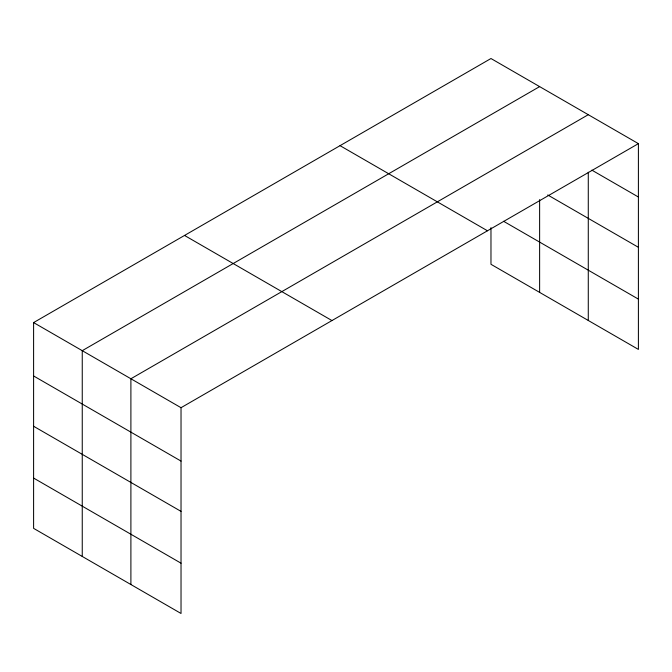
<?xml version="1.0" encoding="UTF-8"?>
<svg xmlns="http://www.w3.org/2000/svg" width="672" height="672" viewBox="0 0 672 672"><rect width="100%" height="100%" fill="white"/><g stroke="black" fill="none" stroke-linecap="round" stroke-linejoin="round"><path stroke-width="1.01" d="M638.4 143.64L490.972 58.523L33.6 322.585L33.6 528.36L181.028 613.477L181.028 407.702L638.4 143.64L638.4 349.415L490.972 264.298L490.972 227.632M588.277 172.267L588.277 320.477M539.624 86.612L82.253 350.675L82.253 556.45M588.277 114.702L130.897 378.764L130.897 584.539M591.856 170.142L638.4 197.014M547.73 194.964L638.4 247.304M503.588 221.29L638.4 299.124M340.04 145.664L487.469 230.782M184.531 235.444L331.96 320.561M33.6 322.585L181.028 407.702M33.6 375.967L181.028 461.084M33.6 426.258L181.028 511.375M33.6 478.069L181.028 563.186M539.624 199.609L539.624 292.387"/></g></svg>
